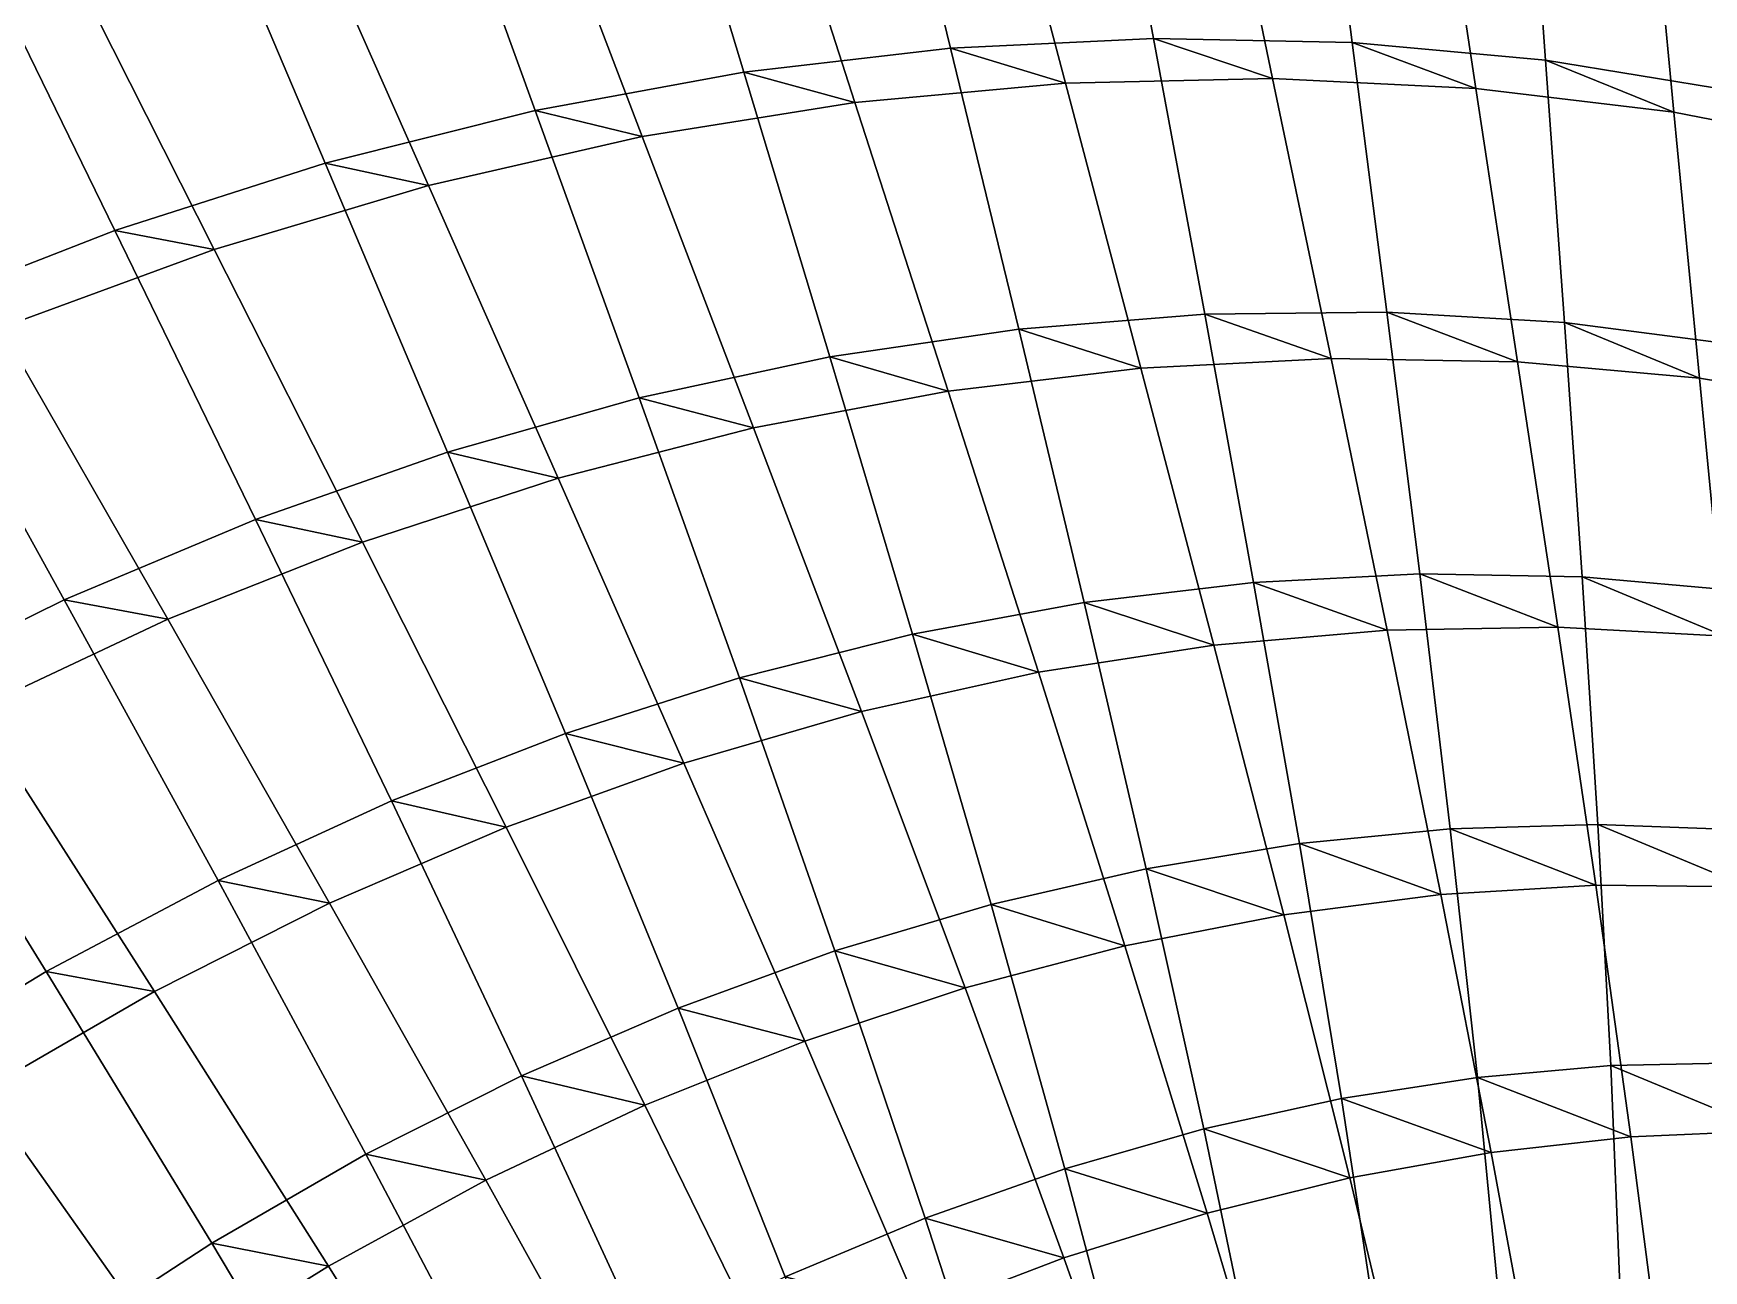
# Model space of a CAD drawing. Header units: metres. Extents: x -2184624 to 1125696, y -1900362 to 1900362.
# Drawn here: x -233512 to -54499, y 401595 to 534215 of the extents above; entities that cross this region are included whole.
import ezdxf

# ---------------------------------------------------------------- set-up
doc = ezdxf.new("R2010")
doc.units = ezdxf.units.M

msp = doc.modelspace()

# ---------------------------------------------------------------- linework, layer by layer
for points in [[(-135231.62, 532631.56, 347771.5), (-142797.62, 563671.8, 358486.9), (-119135.97, 564174.25, 343753.56), (-113465.1, 533677.5, 333324.12)], [(-119135.97, 564174.25, 343753.56), (-107082, 560300.4, 362930.88), (-100687.77, 529364.9, 352247.2), (-113465.1, 533677.5, 333324.12)], [(-113465.1, 533677.5, 333324.12), (-119135.97, 564174.25, 343753.56), (-95998.82, 563058.75, 328447.88), (-92160.6, 533232.9, 318320.62)], [(-113465.1, 533677.5, 333324.12), (-100687.77, 529364.9, 352247.2), (-107082, 560300.4, 362930.88), (-119135.97, 564174.25, 343753.56)], [(-157352.14, 530065.8, 361679.8), (-166864.62, 561516.56, 372667.03), (-142797.62, 563671.8, 358486.9), (-135231.62, 532631.56, 347771.5)], [(-142797.62, 563671.8, 358486.9), (-131202.88, 560347.94, 377630.53), (-122905.86, 528868.3, 366684.06), (-135231.62, 532631.56, 347771.5)], [(-135231.62, 532631.56, 347771.5), (-122905.86, 528868.3, 366684.06), (-131202.88, 560347.94, 377630.53), (-142797.62, 563671.8, 358486.9)], [(-95998.82, 563058.75, 328447.88), (-83471.68, 558581.25, 347641.12), (-78917.68, 528320, 337235.25), (-92160.6, 533232.9, 318320.62)], [(-92160.6, 533232.9, 318320.62), (-95998.82, 563058.75, 328447.88), (-73506.016, 560372.5, 312549.16), (-71426.99, 531338.25, 302742.44)], [(-92160.6, 533232.9, 318320.62), (-78917.68, 528320, 337235.25), (-83471.68, 558581.25, 347641.12), (-95998.82, 563058.75, 328447.88)], [(-179720.25, 525959.4, 375064.62), (-191219.27, 557684.25, 386310.88), (-166864.62, 561516.56, 372667.03), (-157352.14, 530065.8, 361679.8)], [(-166864.62, 561516.56, 372667.03), (-155715.1, 558692.2, 391762.66), (-145463.89, 526803.8, 380566.38), (-157352.14, 530065.8, 361679.8)], [(-157352.14, 530065.8, 361679.8), (-145463.89, 526803.8, 380566.38), (-155715.1, 558692.2, 391762.66), (-166864.62, 561516.56, 372667.03)], [(-145463.89, 526803.8, 380566.38), (-155715.1, 558692.2, 391762.66), (-131202.88, 560347.94, 377630.53), (-122905.86, 528868.3, 366684.06)], [(-122905.86, 528868.3, 366684.06), (-131202.88, 560347.94, 377630.53), (-107082, 560300.4, 362930.88), (-100687.77, 529364.9, 352247.2)], [(-73506.016, 560372.5, 312549.16), (-60491.58, 555234.9, 331736.53), (-57704.31, 525772, 321625.7), (-71426.99, 531338.25, 302742.44)], [(-71426.99, 531338.25, 302742.44), (-73506.016, 560372.5, 312549.16), (-51777.4, 556175.5, 296035.22), (-51373.785, 528045.56, 286569.88)], [(-71426.99, 531338.25, 302742.44), (-57704.31, 525772, 321625.7), (-60491.58, 555234.9, 331736.53), (-73506.016, 560372.5, 312549.16)], [(-168255.4, 523153.38, 393912.5), (-180500.92, 555311.75, 405347.12), (-155715.1, 558692.2, 391762.66), (-145463.89, 526803.8, 380566.38)], [(-100687.77, 529364.9, 352247.2), (-107082, 560300.4, 362930.88), (-83471.68, 558581.25, 347641.12), (-78917.68, 528320, 337235.25)], [(-78917.68, 528320, 337235.25), (-83471.68, 558581.25, 347641.12), (-60491.58, 555234.9, 331736.53), (-57704.31, 525772, 321625.7)], [(-202230.92, 520301.3, 387939.22), (-215745.17, 552160.6, 399432.75), (-191219.27, 557684.25, 386310.88), (-179720.25, 525959.4, 375064.62)], [(-191219.27, 557684.25, 386310.88), (-180500.92, 555311.75, 405347.12), (-168255.4, 523153.38, 393912.5), (-179720.25, 525959.4, 375064.62)], [(-179720.25, 525959.4, 375064.62), (-168255.4, 523153.38, 393912.5), (-180500.92, 555311.75, 405347.12), (-191219.27, 557684.25, 386310.88)], [(-191175.36, 517908.56, 406738.34), (-205443.95, 550195.1, 418400.88), (-180500.92, 555311.75, 405347.12), (-168255.4, 523153.38, 393912.5)], [(-57704.31, 525772, 321625.7), (-60491.58, 555234.9, 331736.53), (-38261.47, 550318.6, 315190.16), (-37157.176, 521770.34, 305394.44)], [(-224781.47, 513087.6, 400314.7), (-240328, 544940.56, 412044.72), (-215745.17, 552160.6, 399432.75), (-202230.92, 520301.3, 387939.22)], [(-215745.17, 552160.6, 399432.75), (-205443.95, 550195.1, 418400.88), (-191175.36, 517908.56, 406738.34), (-202230.92, 520301.3, 387939.22)], [(-202230.92, 520301.3, 387939.22), (-191175.36, 517908.56, 406738.34), (-205443.95, 550195.1, 418400.88), (-215745.17, 552160.6, 399432.75)], [(-214120.97, 511067.9, 419057.2), (-230429.69, 543340.06, 430938.03), (-205443.95, 550195.1, 418400.88), (-191175.36, 517908.56, 406738.34)], [(-247270.38, 504321.84, 412199.47), (-264855.38, 536026.56, 424156.03), (-240328, 544940.56, 412044.72), (-224781.47, 513087.6, 400314.7)], [(-240328, 544940.56, 412044.72), (-230429.69, 543340.06, 430938.03), (-214120.97, 511067.9, 419057.2), (-224781.47, 513087.6, 400314.7)], [(-224781.47, 513087.6, 400314.7), (-214120.97, 511067.9, 419057.2), (-230429.69, 543340.06, 430938.03), (-240328, 544940.56, 412044.72)], [(-236990.62, 502637.47, 430879.34), (-255345.61, 534751.7, 442969.66), (-230429.69, 543340.06, 430938.03), (-214120.97, 511067.9, 419057.2)], [(-127900.86, 502510.5, 336243.88), (-135231.62, 532631.56, 347771.5), (-113465.1, 533677.5, 333324.12), (-107969.34, 504103.4, 322158.12)], [(-135231.62, 532631.56, 347771.5), (-122905.86, 528868.3, 366684.06), (-100687.77, 529364.9, 352247.2), (-113465.1, 533677.5, 333324.12)], [(-113465.1, 533677.5, 333324.12), (-100687.77, 529364.9, 352247.2), (-122905.86, 528868.3, 366684.06), (-135231.62, 532631.56, 347771.5)], [(-113465.1, 533677.5, 333324.12), (-100687.77, 529364.9, 352247.2), (-94433.08, 499376.03, 340796.06), (-107969.34, 504103.4, 322158.12)], [(-107969.34, 504103.4, 322158.12), (-113465.1, 533677.5, 333324.12), (-92160.6, 533232.9, 318320.62), (-88435.66, 504331, 307533.2)], [(-107969.34, 504103.4, 322158.12), (-94433.08, 499376.03, 340796.06), (-100687.77, 529364.9, 352247.2), (-113465.1, 533677.5, 333324.12)], [(-113465.1, 533677.5, 333324.12), (-100687.77, 529364.9, 352247.2), (-78917.68, 528320, 337235.25), (-92160.6, 533232.9, 318320.62)], [(-92160.6, 533232.9, 318320.62), (-78917.68, 528320, 337235.25), (-100687.77, 529364.9, 352247.2), (-113465.1, 533677.5, 333324.12)], [(-148133.66, 499527.38, 349806.47), (-157352.14, 530065.8, 361679.8), (-135231.62, 532631.56, 347771.5), (-127900.86, 502510.5, 336243.88)], [(-157352.14, 530065.8, 361679.8), (-145463.89, 526803.8, 380566.38), (-122905.86, 528868.3, 366684.06), (-135231.62, 532631.56, 347771.5)], [(-135231.62, 532631.56, 347771.5), (-122905.86, 528868.3, 366684.06), (-145463.89, 526803.8, 380566.38), (-157352.14, 530065.8, 361679.8)], [(-135231.62, 532631.56, 347771.5), (-122905.86, 528868.3, 366684.06), (-114806.83, 498330.7, 354894.94), (-127900.86, 502510.5, 336243.88)], [(-127900.86, 502510.5, 336243.88), (-114806.83, 498330.7, 354894.94), (-122905.86, 528868.3, 366684.06), (-135231.62, 532631.56, 347771.5)], [(-92160.6, 533232.9, 318320.62), (-78917.68, 528320, 337235.25), (-74443.44, 499008.12, 326138.2), (-88435.66, 504331, 307533.2)], [(-88435.66, 504331, 307533.2), (-92160.6, 533232.9, 318320.62), (-71426.99, 531338.25, 302742.44), (-69397.87, 503226.06, 292352.2)], [(-88435.66, 504331, 307533.2), (-74443.44, 499008.12, 326138.2), (-78917.68, 528320, 337235.25), (-92160.6, 533232.9, 318320.62)], [(-92160.6, 533232.9, 318320.62), (-78917.68, 528320, 337235.25), (-57704.31, 525772, 321625.7), (-71426.99, 531338.25, 302742.44)], [(-71426.99, 531338.25, 302742.44), (-57704.31, 525772, 321625.7), (-78917.68, 528320, 337235.25), (-92160.6, 533232.9, 318320.62)], [(-168572.55, 495138.75, 362860.3), (-179720.25, 525959.4, 375064.62), (-157352.14, 530065.8, 361679.8), (-148133.66, 499527.38, 349806.47)], [(-179720.25, 525959.4, 375064.62), (-168255.4, 523153.38, 393912.5), (-145463.89, 526803.8, 380566.38), (-157352.14, 530065.8, 361679.8)], [(-157352.14, 530065.8, 361679.8), (-145463.89, 526803.8, 380566.38), (-168255.4, 523153.38, 393912.5), (-179720.25, 525959.4, 375064.62)], [(-157352.14, 530065.8, 361679.8), (-145463.89, 526803.8, 380566.38), (-135468.06, 495849.7, 368454.16), (-148133.66, 499527.38, 349806.47)], [(-148133.66, 499527.38, 349806.47), (-135468.06, 495849.7, 368454.16), (-145463.89, 526803.8, 380566.38), (-157352.14, 530065.8, 361679.8)], [(-71426.99, 531338.25, 302742.44), (-57704.31, 525772, 321625.7), (-54936.07, 497257.56, 310900.75), (-69397.87, 503226.06, 292352.2)], [(-69397.87, 503226.06, 292352.2), (-71426.99, 531338.25, 302742.44), (-51373.785, 528045.56, 286569.88), (-50954.793, 500832.16, 276597.6)], [(-69397.87, 503226.06, 292352.2), (-54936.07, 497257.56, 310900.75), (-57704.31, 525772, 321625.7), (-71426.99, 531338.25, 302742.44)], [(-71426.99, 531338.25, 302742.44), (-57704.31, 525772, 321625.7), (-37157.176, 521770.34, 305394.44), (-51373.785, 528045.56, 286569.88)], [(-51373.785, 528045.56, 286569.88), (-37157.176, 521770.34, 305394.44), (-57704.31, 525772, 321625.7), (-71426.99, 531338.25, 302742.44)], [(-135468.06, 495849.7, 368454.16), (-145463.89, 526803.8, 380566.38), (-122905.86, 528868.3, 366684.06), (-114806.83, 498330.7, 354894.94)], [(-114806.83, 498330.7, 354894.94), (-122905.86, 528868.3, 366684.06), (-100687.77, 529364.9, 352247.2), (-94433.08, 499376.03, 340796.06)], [(-94433.08, 499376.03, 340796.06), (-100687.77, 529364.9, 352247.2), (-78917.68, 528320, 337235.25), (-74443.44, 499008.12, 326138.2)], [(-74443.44, 499008.12, 326138.2), (-78917.68, 528320, 337235.25), (-57704.31, 525772, 321625.7), (-54936.07, 497257.56, 310900.75)], [(-156321.55, 491920.12, 381490.94), (-168255.4, 523153.38, 393912.5), (-145463.89, 526803.8, 380566.38), (-135468.06, 495849.7, 368454.16)], [(-189124.53, 489335.5, 375418), (-202230.92, 520301.3, 387939.22), (-179720.25, 525959.4, 375064.62), (-168572.55, 495138.75, 362860.3)], [(-202230.92, 520301.3, 387939.22), (-191175.36, 517908.56, 406738.34), (-168255.4, 523153.38, 393912.5), (-179720.25, 525959.4, 375064.62)], [(-179720.25, 525959.4, 375064.62), (-168255.4, 523153.38, 393912.5), (-191175.36, 517908.56, 406738.34), (-202230.92, 520301.3, 387939.22)], [(-179720.25, 525959.4, 375064.62), (-168255.4, 523153.38, 393912.5), (-156321.55, 491920.12, 381490.94), (-168572.55, 495138.75, 362860.3)], [(-168572.55, 495138.75, 362860.3), (-156321.55, 491920.12, 381490.94), (-168255.4, 523153.38, 393912.5), (-179720.25, 525959.4, 375064.62)], [(-54936.07, 497257.56, 310900.75), (-57704.31, 525772, 321625.7), (-37157.176, 521770.34, 305394.44), (-36009.8, 494165.9, 295062.03)], [(-177274.22, 486535.3, 394020.38), (-191175.36, 517908.56, 406738.34), (-168255.4, 523153.38, 393912.5), (-156321.55, 491920.12, 381490.94)], [(-209697.7, 482115.56, 387489.72), (-224781.47, 513087.6, 400314.7), (-202230.92, 520301.3, 387939.22), (-189124.53, 489335.5, 375418)], [(-224781.47, 513087.6, 400314.7), (-214120.97, 511067.9, 419057.2), (-191175.36, 517908.56, 406738.34), (-202230.92, 520301.3, 387939.22)], [(-202230.92, 520301.3, 387939.22), (-191175.36, 517908.56, 406738.34), (-214120.97, 511067.9, 419057.2), (-224781.47, 513087.6, 400314.7)], [(-202230.92, 520301.3, 387939.22), (-191175.36, 517908.56, 406738.34), (-177274.22, 486535.3, 394020.38), (-189124.53, 489335.5, 375418)], [(-189124.53, 489335.5, 375418), (-177274.22, 486535.3, 394020.38), (-191175.36, 517908.56, 406738.34), (-202230.92, 520301.3, 387939.22)], [(-198234.14, 479695.5, 406054.84), (-214120.97, 511067.9, 419057.2), (-191175.36, 517908.56, 406738.34), (-177274.22, 486535.3, 394020.38)], [(-230202.39, 473483.1, 399083.8), (-247270.38, 504321.84, 412199.47), (-224781.47, 513087.6, 400314.7), (-209697.7, 482115.56, 387489.72)], [(-247270.38, 504321.84, 412199.47), (-236990.62, 502637.47, 430879.34), (-214120.97, 511067.9, 419057.2), (-224781.47, 513087.6, 400314.7)], [(-224781.47, 513087.6, 400314.7), (-214120.97, 511067.9, 419057.2), (-236990.62, 502637.47, 430879.34), (-247270.38, 504321.84, 412199.47)], [(-224781.47, 513087.6, 400314.7), (-214120.97, 511067.9, 419057.2), (-198234.14, 479695.5, 406054.84), (-209697.7, 482115.56, 387489.72)], [(-209697.7, 482115.56, 387489.72), (-198234.14, 479695.5, 406054.84), (-214120.97, 511067.9, 419057.2), (-224781.47, 513087.6, 400314.7)], [(-219111.52, 471407.16, 417604.56), (-236990.62, 502637.47, 430879.34), (-214120.97, 511067.9, 419057.2), (-198234.14, 479695.5, 406054.84)], [(-250549.97, 463447.78, 410206.03), (-269598.2, 494013.8, 423599.94), (-247270.38, 504321.84, 412199.47), (-230202.39, 473483.1, 399083.8)], [(-247270.38, 504321.84, 412199.47), (-236990.62, 502637.47, 430879.34), (-219111.52, 471407.16, 417604.56), (-230202.39, 473483.1, 399083.8)], [(-230202.39, 473483.1, 399083.8), (-219111.52, 471407.16, 417604.56), (-236990.62, 502637.47, 430879.34), (-247270.38, 504321.84, 412199.47)], [(-120883.836, 473220.3, 323982.72), (-127900.86, 502510.5, 336243.88), (-107969.34, 504103.4, 322158.12), (-102729.83, 475365.16, 310336.47)], [(-127900.86, 502510.5, 336243.88), (-114806.83, 498330.7, 354894.94), (-94433.08, 499376.03, 340796.06), (-107969.34, 504103.4, 322158.12)], [(-107969.34, 504103.4, 322158.12), (-94433.08, 499376.03, 340796.06), (-114806.83, 498330.7, 354894.94), (-127900.86, 502510.5, 336243.88)], [(-102729.83, 475365.16, 310336.47), (-107969.34, 504103.4, 322158.12), (-88435.66, 504331, 307533.2), (-84907.78, 476267.06, 296168.9)], [(-107969.34, 504103.4, 322158.12), (-94433.08, 499376.03, 340796.06), (-74443.44, 499008.12, 326138.2), (-88435.66, 504331, 307533.2)], [(-88435.66, 504331, 307533.2), (-74443.44, 499008.12, 326138.2), (-94433.08, 499376.03, 340796.06), (-107969.34, 504103.4, 322158.12)], [(-107969.34, 504103.4, 322158.12), (-94433.08, 499376.03, 340796.06), (-88397.2, 470250.78, 328653.03), (-102729.83, 475365.16, 310336.47)], [(-102729.83, 475365.16, 310336.47), (-88397.2, 470250.78, 328653.03), (-94433.08, 499376.03, 340796.06), (-107969.34, 504103.4, 322158.12)], [(-88435.66, 504331, 307533.2), (-74443.44, 499008.12, 326138.2), (-70131.58, 470562.62, 314428.28), (-84907.78, 476267.06, 296168.9)], [(-84907.78, 476267.06, 296168.9), (-88435.66, 504331, 307533.2), (-69397.87, 503226.06, 292352.2), (-67504.51, 475952.03, 281463.72)], [(-84907.78, 476267.06, 296168.9), (-70131.58, 470562.62, 314428.28), (-74443.44, 499008.12, 326138.2), (-88435.66, 504331, 307533.2)], [(-88435.66, 504331, 307533.2), (-74443.44, 499008.12, 326138.2), (-54936.07, 497257.56, 310900.75), (-69397.87, 503226.06, 292352.2)], [(-69397.87, 503226.06, 292352.2), (-54936.07, 497257.56, 310900.75), (-74443.44, 499008.12, 326138.2), (-88435.66, 504331, 307533.2)], [(-69397.87, 503226.06, 292352.2), (-54936.07, 497257.56, 310900.75), (-52272.11, 469610.4, 299642.28), (-67504.51, 475952.03, 281463.72)], [(-67504.51, 475952.03, 281463.72), (-69397.87, 503226.06, 292352.2), (-50954.793, 500832.16, 276597.6), (-50608.348, 474454.25, 266204.84)], [(-67504.51, 475952.03, 281463.72), (-52272.11, 469610.4, 299642.28), (-54936.07, 497257.56, 310900.75), (-69397.87, 503226.06, 292352.2)], [(-69397.87, 503226.06, 292352.2), (-54936.07, 497257.56, 310900.75), (-36009.8, 494165.9, 295062.03), (-50954.793, 500832.16, 276597.6)], [(-50954.793, 500832.16, 276597.6), (-36009.8, 494165.9, 295062.03), (-54936.07, 497257.56, 310900.75), (-69397.87, 503226.06, 292352.2)], [(-239817.66, 461682.03, 428676.9), (-259684.8, 492629.3, 442212.8), (-236990.62, 502637.47, 430879.34), (-219111.52, 471407.16, 417604.56)], [(-139284.55, 469814.34, 337123.03), (-148133.66, 499527.38, 349806.47), (-127900.86, 502510.5, 336243.88), (-120883.836, 473220.3, 323982.72)], [(-148133.66, 499527.38, 349806.47), (-135468.06, 495849.7, 368454.16), (-114806.83, 498330.7, 354894.94), (-127900.86, 502510.5, 336243.88)], [(-127900.86, 502510.5, 336243.88), (-114806.83, 498330.7, 354894.94), (-135468.06, 495849.7, 368454.16), (-148133.66, 499527.38, 349806.47)], [(-127900.86, 502510.5, 336243.88), (-114806.83, 498330.7, 354894.94), (-106981.82, 468650.88, 342336.22), (-120883.836, 473220.3, 323982.72)], [(-120883.836, 473220.3, 323982.72), (-106981.82, 468650.88, 342336.22), (-114806.83, 498330.7, 354894.94), (-127900.86, 502510.5, 336243.88)], [(-157848.86, 465135.25, 349771), (-168572.55, 495138.75, 362860.3), (-148133.66, 499527.38, 349806.47), (-139284.55, 469814.34, 337123.03)], [(-168572.55, 495138.75, 362860.3), (-156321.55, 491920.12, 381490.94), (-135468.06, 495849.7, 368454.16), (-148133.66, 499527.38, 349806.47)], [(-148133.66, 499527.38, 349806.47), (-135468.06, 495849.7, 368454.16), (-156321.55, 491920.12, 381490.94), (-168572.55, 495138.75, 362860.3)], [(-148133.66, 499527.38, 349806.47), (-135468.06, 495849.7, 368454.16), (-125800.14, 465746.9, 355496.34), (-139284.55, 469814.34, 337123.03)], [(-139284.55, 469814.34, 337123.03), (-125800.14, 465746.9, 355496.34), (-135468.06, 495849.7, 368454.16), (-148133.66, 499527.38, 349806.47)], [(-125800.14, 465746.9, 355496.34), (-135468.06, 495849.7, 368454.16), (-114806.83, 498330.7, 354894.94), (-106981.82, 468650.88, 342336.22)], [(-106981.82, 468650.88, 342336.22), (-114806.83, 498330.7, 354894.94), (-94433.08, 499376.03, 340796.06), (-88397.2, 470250.78, 328653.03)], [(-88397.2, 470250.78, 328653.03), (-94433.08, 499376.03, 340796.06), (-74443.44, 499008.12, 326138.2), (-70131.58, 470562.62, 314428.28)], [(-70131.58, 470562.62, 314428.28), (-74443.44, 499008.12, 326138.2), (-54936.07, 497257.56, 310900.75), (-52272.11, 469610.4, 299642.28)], [(-52272.11, 469610.4, 299642.28), (-54936.07, 497257.56, 310900.75), (-36009.8, 494165.9, 295062.03), (-34907.324, 467426.62, 284275.28)], [(-176495.14, 459177.47, 361939.03), (-189124.53, 489335.5, 375418), (-168572.55, 495138.75, 362860.3), (-157848.86, 465135.25, 349771)], [(-189124.53, 489335.5, 375418), (-177274.22, 486535.3, 394020.38), (-156321.55, 491920.12, 381490.94), (-168572.55, 495138.75, 362860.3)], [(-168572.55, 495138.75, 362860.3), (-156321.55, 491920.12, 381490.94), (-177274.22, 486535.3, 394020.38), (-189124.53, 489335.5, 375418)], [(-168572.55, 495138.75, 362860.3), (-156321.55, 491920.12, 381490.94), (-144768.86, 461529, 368149.62), (-157848.86, 465135.25, 349771)], [(-157848.86, 465135.25, 349771), (-144768.86, 461529, 368149.62), (-156321.55, 491920.12, 381490.94), (-168572.55, 495138.75, 362860.3)], [(-144768.86, 461529, 368149.62), (-156321.55, 491920.12, 381490.94), (-135468.06, 495849.7, 368454.16), (-125800.14, 465746.9, 355496.34)], [(-163806.2, 455993.84, 380310.9), (-177274.22, 486535.3, 394020.38), (-156321.55, 491920.12, 381490.94), (-144768.86, 461529, 368149.62)], [(-195143.44, 451940.2, 373637.2), (-209697.7, 482115.56, 387489.72), (-189124.53, 489335.5, 375418), (-176495.14, 459177.47, 361939.03)], [(-209697.7, 482115.56, 387489.72), (-198234.14, 479695.5, 406054.84), (-177274.22, 486535.3, 394020.38), (-189124.53, 489335.5, 375418)], [(-189124.53, 489335.5, 375418), (-177274.22, 486535.3, 394020.38), (-198234.14, 479695.5, 406054.84), (-209697.7, 482115.56, 387489.72)], [(-189124.53, 489335.5, 375418), (-177274.22, 486535.3, 394020.38), (-163806.2, 455993.84, 380310.9), (-176495.14, 459177.47, 361939.03)], [(-176495.14, 459177.47, 361939.03), (-163806.2, 455993.84, 380310.9), (-177274.22, 486535.3, 394020.38), (-189124.53, 489335.5, 375418)], [(-182832.16, 449142.8, 391992.38), (-198234.14, 479695.5, 406054.84), (-177274.22, 486535.3, 394020.38), (-163806.2, 455993.84, 380310.9)], [(-213715.16, 443428.06, 384873.25), (-230202.39, 473483.1, 399083.8), (-209697.7, 482115.56, 387489.72), (-195143.44, 451940.2, 373637.2)], [(-230202.39, 473483.1, 399083.8), (-219111.52, 471407.16, 417604.56), (-198234.14, 479695.5, 406054.84), (-209697.7, 482115.56, 387489.72)], [(-209697.7, 482115.56, 387489.72), (-198234.14, 479695.5, 406054.84), (-219111.52, 471407.16, 417604.56), (-230202.39, 473483.1, 399083.8)], [(-209697.7, 482115.56, 387489.72), (-198234.14, 479695.5, 406054.84), (-182832.16, 449142.8, 391992.38), (-195143.44, 451940.2, 373637.2)], [(-195143.44, 451940.2, 373637.2), (-182832.16, 449142.8, 391992.38), (-198234.14, 479695.5, 406054.84), (-209697.7, 482115.56, 387489.72)], [(-201768.03, 440982.56, 403203.56), (-219111.52, 471407.16, 417604.56), (-198234.14, 479695.5, 406054.84), (-182832.16, 449142.8, 391992.38)], [(-97820.58, 447373.34, 297939.5), (-102729.83, 475365.16, 310336.47), (-84907.78, 476267.06, 296168.9), (-81653.414, 448953, 284310.25)], [(-102729.83, 475365.16, 310336.47), (-88397.2, 470250.78, 328653.03), (-70131.58, 470562.62, 314428.28), (-84907.78, 476267.06, 296168.9)], [(-84907.78, 476267.06, 296168.9), (-70131.58, 470562.62, 314428.28), (-88397.2, 470250.78, 328653.03), (-102729.83, 475365.16, 310336.47)], [(-84907.78, 476267.06, 296168.9), (-70131.58, 470562.62, 314428.28), (-66056.805, 442899.7, 302182), (-81653.414, 448953, 284310.25)], [(-81653.414, 448953, 284310.25), (-84907.78, 476267.06, 296168.9), (-67504.51, 475952.03, 281463.72), (-65825.875, 449429.75, 270161.53)], [(-81653.414, 448953, 284310.25), (-66056.805, 442899.7, 302182), (-70131.58, 470562.62, 314428.28), (-84907.78, 476267.06, 296168.9)], [(-84907.78, 476267.06, 296168.9), (-70131.58, 470562.62, 314428.28), (-52272.11, 469610.4, 299642.28), (-67504.51, 475952.03, 281463.72)], [(-67504.51, 475952.03, 281463.72), (-52272.11, 469610.4, 299642.28), (-70131.58, 470562.62, 314428.28), (-84907.78, 476267.06, 296168.9)], [(-114251.945, 444672.62, 311065.56), (-120883.836, 473220.3, 323982.72), (-102729.83, 475365.16, 310336.47), (-97820.58, 447373.34, 297939.5)], [(-120883.836, 473220.3, 323982.72), (-106981.82, 468650.88, 342336.22), (-88397.2, 470250.78, 328653.03), (-102729.83, 475365.16, 310336.47)], [(-102729.83, 475365.16, 310336.47), (-88397.2, 470250.78, 328653.03), (-106981.82, 468650.88, 342336.22), (-120883.836, 473220.3, 323982.72)], [(-102729.83, 475365.16, 310336.47), (-88397.2, 470250.78, 328653.03), (-82651.83, 441904.47, 315892.06), (-97820.58, 447373.34, 297939.5)], [(-97820.58, 447373.34, 297939.5), (-82651.83, 441904.47, 315892.06), (-88397.2, 470250.78, 328653.03), (-102729.83, 475365.16, 310336.47)], [(-67504.51, 475952.03, 281463.72), (-52272.11, 469610.4, 299642.28), (-49790.35, 442747.62, 287929.34), (-65825.875, 449429.75, 270161.53)], [(-65825.875, 449429.75, 270161.53), (-67504.51, 475952.03, 281463.72), (-50608.348, 474454.25, 266204.84), (-50415.45, 448828.53, 255477.34)], [(-65825.875, 449429.75, 270161.53), (-49790.35, 442747.62, 287929.34), (-52272.11, 469610.4, 299642.28), (-67504.51, 475952.03, 281463.72)], [(-67504.51, 475952.03, 281463.72), (-52272.11, 469610.4, 299642.28), (-34907.324, 467426.62, 284275.28), (-50608.348, 474454.25, 266204.84)], [(-50608.348, 474454.25, 266204.84), (-34907.324, 467426.62, 284275.28), (-52272.11, 469610.4, 299642.28), (-67504.51, 475952.03, 281463.72)], [(-232132.75, 433650.22, 395652.75), (-250549.97, 463447.78, 410206.03), (-230202.39, 473483.1, 399083.8), (-213715.16, 443428.06, 384873.25)], [(-250549.97, 463447.78, 410206.03), (-239817.66, 461682.03, 428676.9), (-219111.52, 471407.16, 417604.56), (-230202.39, 473483.1, 399083.8)], [(-230202.39, 473483.1, 399083.8), (-219111.52, 471407.16, 417604.56), (-239817.66, 461682.03, 428676.9), (-250549.97, 463447.78, 410206.03)], [(-230202.39, 473483.1, 399083.8), (-219111.52, 471407.16, 417604.56), (-201768.03, 440982.56, 403203.56), (-213715.16, 443428.06, 384873.25)], [(-213715.16, 443428.06, 384873.25), (-201768.03, 440982.56, 403203.56), (-219111.52, 471407.16, 417604.56), (-230202.39, 473483.1, 399083.8)], [(-130874.26, 440838.25, 323703.84), (-139284.55, 469814.34, 337123.03), (-120883.836, 473220.3, 323982.72), (-114251.945, 444672.62, 311065.56)], [(-139284.55, 469814.34, 337123.03), (-125800.14, 465746.9, 355496.34), (-106981.82, 468650.88, 342336.22), (-120883.836, 473220.3, 323982.72)], [(-120883.836, 473220.3, 323982.72), (-106981.82, 468650.88, 342336.22), (-125800.14, 465746.9, 355496.34), (-139284.55, 469814.34, 337123.03)], [(-120883.836, 473220.3, 323982.72), (-106981.82, 468650.88, 342336.22), (-99499.52, 439745.56, 329078.88), (-114251.945, 444672.62, 311065.56)], [(-114251.945, 444672.62, 311065.56), (-99499.52, 439745.56, 329078.88), (-106981.82, 468650.88, 342336.22), (-120883.836, 473220.3, 323982.72)], [(-220536.1, 431524.34, 413951.75), (-239817.66, 461682.03, 428676.9), (-219111.52, 471407.16, 417604.56), (-201768.03, 440982.56, 403203.56)], [(-147616.27, 435862.44, 335868.5), (-157848.86, 465135.25, 349771), (-139284.55, 469814.34, 337123.03), (-130874.26, 440838.25, 323703.84)], [(-157848.86, 465135.25, 349771), (-144768.86, 461529, 368149.62), (-125800.14, 465746.9, 355496.34), (-139284.55, 469814.34, 337123.03)], [(-139284.55, 469814.34, 337123.03), (-125800.14, 465746.9, 355496.34), (-144768.86, 461529, 368149.62), (-157848.86, 465135.25, 349771)], [(-139284.55, 469814.34, 337123.03), (-125800.14, 465746.9, 355496.34), (-116526.35, 436412.38, 341760.47), (-130874.26, 440838.25, 323703.84)], [(-130874.26, 440838.25, 323703.84), (-116526.35, 436412.38, 341760.47), (-125800.14, 465746.9, 355496.34), (-139284.55, 469814.34, 337123.03)], [(-99499.52, 439745.56, 329078.88), (-106981.82, 468650.88, 342336.22), (-88397.2, 470250.78, 328653.03), (-82651.83, 441904.47, 315892.06)], [(-82651.83, 441904.47, 315892.06), (-88397.2, 470250.78, 328653.03), (-70131.58, 470562.62, 314428.28), (-66056.805, 442899.7, 302182)], [(-66056.805, 442899.7, 302182), (-70131.58, 470562.62, 314428.28), (-52272.11, 469610.4, 299642.28), (-49790.35, 442747.62, 287929.34)], [(-116526.35, 436412.38, 341760.47), (-125800.14, 465746.9, 355496.34), (-106981.82, 468650.88, 342336.22), (-99499.52, 439745.56, 329078.88)], [(-133660.77, 431899.2, 353953.5), (-144768.86, 461529, 368149.62), (-125800.14, 465746.9, 355496.34), (-116526.35, 436412.38, 341760.47)], [(-164408.27, 429741.97, 347571.5), (-176495.14, 459177.47, 361939.03), (-157848.86, 465135.25, 349771), (-147616.27, 435862.44, 335868.5)], [(-176495.14, 459177.47, 361939.03), (-163806.2, 455993.84, 380310.9), (-144768.86, 461529, 368149.62), (-157848.86, 465135.25, 349771)], [(-157848.86, 465135.25, 349771), (-144768.86, 461529, 368149.62), (-163806.2, 455993.84, 380310.9), (-176495.14, 459177.47, 361939.03)], [(-157848.86, 465135.25, 349771), (-144768.86, 461529, 368149.62), (-133660.77, 431899.2, 353953.5), (-147616.27, 435862.44, 335868.5)], [(-147616.27, 435862.44, 335868.5), (-133660.77, 431899.2, 353953.5), (-144768.86, 461529, 368149.62), (-157848.86, 465135.25, 349771)], [(-250319.95, 422620.5, 405979.4), (-270653.44, 452024.56, 420859.84), (-250549.97, 463447.78, 410206.03), (-232132.75, 433650.22, 395652.75)], [(-250549.97, 463447.78, 410206.03), (-239817.66, 461682.03, 428676.9), (-220536.1, 431524.34, 413951.75), (-232132.75, 433650.22, 395652.75)], [(-232132.75, 433650.22, 395652.75), (-220536.1, 431524.34, 413951.75), (-239817.66, 461682.03, 428676.9), (-250549.97, 463447.78, 410206.03)], [(-239059.95, 420783.8, 424241.97), (-260265.36, 450537.2, 439276.78), (-239817.66, 461682.03, 428676.9), (-220536.1, 431524.34, 413951.75)], [(-150832.83, 426204.84, 365672.25), (-163806.2, 455993.84, 380310.9), (-144768.86, 461529, 368149.62), (-133660.77, 431899.2, 353953.5)], [(-181181.73, 422477.9, 358822.97), (-195143.44, 451940.2, 373637.2), (-176495.14, 459177.47, 361939.03), (-164408.27, 429741.97, 347571.5)], [(-195143.44, 451940.2, 373637.2), (-182832.16, 449142.8, 391992.38), (-163806.2, 455993.84, 380310.9), (-176495.14, 459177.47, 361939.03)], [(-176495.14, 459177.47, 361939.03), (-163806.2, 455993.84, 380310.9), (-182832.16, 449142.8, 391992.38), (-195143.44, 451940.2, 373637.2)], [(-176495.14, 459177.47, 361939.03), (-163806.2, 455993.84, 380310.9), (-150832.83, 426204.84, 365672.25), (-164408.27, 429741.97, 347571.5)], [(-164408.27, 429741.97, 347571.5), (-150832.83, 426204.84, 365672.25), (-163806.2, 455993.84, 380310.9), (-176495.14, 459177.47, 361939.03)], [(-167973.83, 419332.34, 376928.72), (-182832.16, 449142.8, 391992.38), (-163806.2, 455993.84, 380310.9), (-150832.83, 426204.84, 365672.25)], [(-197869.58, 414074.94, 369630.88), (-213715.16, 443428.06, 384873.25), (-195143.44, 451940.2, 373637.2), (-181181.73, 422477.9, 358822.97)], [(-213715.16, 443428.06, 384873.25), (-201768.03, 440982.56, 403203.56), (-182832.16, 449142.8, 391992.38), (-195143.44, 451940.2, 373637.2)], [(-195143.44, 451940.2, 373637.2), (-182832.16, 449142.8, 391992.38), (-201768.03, 440982.56, 403203.56), (-213715.16, 443428.06, 384873.25)], [(-195143.44, 451940.2, 373637.2), (-182832.16, 449142.8, 391992.38), (-167973.83, 419332.34, 376928.72), (-181181.73, 422477.9, 358822.97)], [(-181181.73, 422477.9, 358822.97), (-167973.83, 419332.34, 376928.72), (-182832.16, 449142.8, 391992.38), (-195143.44, 451940.2, 373637.2)], [(-78741.164, 422298.8, 272038.44), (-81653.414, 448953, 284310.25), (-65825.875, 449429.75, 270161.53), (-64433, 423570.75, 258528.88)], [(-81653.414, 448953, 284310.25), (-66056.805, 442899.7, 302182), (-49790.35, 442747.62, 287929.34), (-65825.875, 449429.75, 270161.53)], [(-65825.875, 449429.75, 270161.53), (-49790.35, 442747.62, 287929.34), (-66056.805, 442899.7, 302182), (-81653.414, 448953, 284310.25)], [(-65825.875, 449429.75, 270161.53), (-49790.35, 442747.62, 287929.34), (-47560.29, 416585, 275838.06), (-64433, 423570.75, 258528.88)], [(-64433, 423570.75, 258528.88), (-65825.875, 449429.75, 270161.53), (-50415.45, 448828.53, 255477.34), (-50449.78, 423869.03, 244499.83)], [(-64433, 423570.75, 258528.88), (-47560.29, 416585, 275838.06), (-49790.35, 442747.62, 287929.34), (-65825.875, 449429.75, 270161.53)], [(-65825.875, 449429.75, 270161.53), (-49790.35, 442747.62, 287929.34), (-33930.457, 441471.84, 273114.84), (-50415.45, 448828.53, 255477.34)], [(-50415.45, 448828.53, 255477.34), (-33930.457, 441471.84, 273114.84), (-49790.35, 442747.62, 287929.34), (-65825.875, 449429.75, 270161.53)], [(-185016.55, 411288.25, 387732.7), (-201768.03, 440982.56, 403203.56), (-182832.16, 449142.8, 391992.38), (-167973.83, 419332.34, 376928.72)], [(-93307.92, 420038.12, 285046.2), (-97820.58, 447373.34, 297939.5), (-81653.414, 448953, 284310.25), (-78741.164, 422298.8, 272038.44)], [(-97820.58, 447373.34, 297939.5), (-82651.83, 441904.47, 315892.06), (-66056.805, 442899.7, 302182), (-81653.414, 448953, 284310.25)], [(-81653.414, 448953, 284310.25), (-66056.805, 442899.7, 302182), (-82651.83, 441904.47, 315892.06), (-97820.58, 447373.34, 297939.5)], [(-81653.414, 448953, 284310.25), (-66056.805, 442899.7, 302182), (-62285.445, 415934.44, 289473.12), (-78741.164, 422298.8, 272038.44)], [(-78741.164, 422298.8, 272038.44), (-62285.445, 415934.44, 289473.12), (-66056.805, 442899.7, 302182), (-81653.414, 448953, 284310.25)], [(-108069.6, 416777.72, 297569.16), (-114251.945, 444672.62, 311065.56), (-97820.58, 447373.34, 297939.5), (-93307.92, 420038.12, 285046.2)], [(-114251.945, 444672.62, 311065.56), (-99499.52, 439745.56, 329078.88), (-82651.83, 441904.47, 315892.06), (-97820.58, 447373.34, 297939.5)], [(-97820.58, 447373.34, 297939.5), (-82651.83, 441904.47, 315892.06), (-99499.52, 439745.56, 329078.88), (-114251.945, 444672.62, 311065.56)], [(-97820.58, 447373.34, 297939.5), (-82651.83, 441904.47, 315892.06), (-77260.34, 414253.2, 302584.38), (-93307.92, 420038.12, 285046.2)], [(-93307.92, 420038.12, 285046.2), (-77260.34, 414253.2, 302584.38), (-82651.83, 441904.47, 315892.06), (-97820.58, 447373.34, 297939.5)], [(-122965.24, 412510.56, 309623.7), (-130874.26, 440838.25, 323703.84), (-114251.945, 444672.62, 311065.56), (-108069.6, 416777.72, 297569.16)], [(-130874.26, 440838.25, 323703.84), (-116526.35, 436412.38, 341760.47), (-99499.52, 439745.56, 329078.88), (-114251.945, 444672.62, 311065.56)], [(-114251.945, 444672.62, 311065.56), (-99499.52, 439745.56, 329078.88), (-116526.35, 436412.38, 341760.47), (-130874.26, 440838.25, 323703.84)], [(-114251.945, 444672.62, 311065.56), (-99499.52, 439745.56, 329078.88), (-92420.74, 411531.9, 315191.47), (-108069.6, 416777.72, 297569.16)], [(-108069.6, 416777.72, 297569.16), (-92420.74, 411531.9, 315191.47), (-99499.52, 439745.56, 329078.88), (-114251.945, 444672.62, 311065.56)], [(-214405.28, 404541.53, 380000.6), (-232132.75, 433650.22, 395652.75), (-213715.16, 443428.06, 384873.25), (-197869.58, 414074.94, 369630.88)], [(-232132.75, 433650.22, 395652.75), (-220536.1, 431524.34, 413951.75), (-201768.03, 440982.56, 403203.56), (-213715.16, 443428.06, 384873.25)], [(-213715.16, 443428.06, 384873.25), (-201768.03, 440982.56, 403203.56), (-220536.1, 431524.34, 413951.75), (-232132.75, 433650.22, 395652.75)], [(-213715.16, 443428.06, 384873.25), (-201768.03, 440982.56, 403203.56), (-185016.55, 411288.25, 387732.7), (-197869.58, 414074.94, 369630.88)], [(-197869.58, 414074.94, 369630.88), (-185016.55, 411288.25, 387732.7), (-201768.03, 440982.56, 403203.56), (-213715.16, 443428.06, 384873.25)], [(-77260.34, 414253.2, 302584.38), (-82651.83, 441904.47, 315892.06), (-66056.805, 442899.7, 302182), (-62285.445, 415934.44, 289473.12)], [(-62285.445, 415934.44, 289473.12), (-66056.805, 442899.7, 302182), (-49790.35, 442747.62, 287929.34), (-47560.29, 416585, 275838.06)], [(-201894.25, 402082.97, 398091.1), (-220536.1, 431524.34, 413951.75), (-201768.03, 440982.56, 403203.56), (-185016.55, 411288.25, 387732.7)], [(-137935.4, 407232.84, 321224.5), (-147616.27, 435862.44, 335868.5), (-130874.26, 440838.25, 323703.84), (-122965.24, 412510.56, 309623.7)], [(-147616.27, 435862.44, 335868.5), (-133660.77, 431899.2, 353953.5), (-116526.35, 436412.38, 341760.47), (-130874.26, 440838.25, 323703.84)], [(-130874.26, 440838.25, 323703.84), (-116526.35, 436412.38, 341760.47), (-133660.77, 431899.2, 353953.5), (-147616.27, 435862.44, 335868.5)], [(-130874.26, 440838.25, 323703.84), (-116526.35, 436412.38, 341760.47), (-107705.07, 407765.3, 327313.06), (-122965.24, 412510.56, 309623.7)], [(-122965.24, 412510.56, 309623.7), (-107705.07, 407765.3, 327313.06), (-116526.35, 436412.38, 341760.47), (-130874.26, 440838.25, 323703.84)], [(-92420.74, 411531.9, 315191.47), (-99499.52, 439745.56, 329078.88), (-82651.83, 441904.47, 315892.06), (-77260.34, 414253.2, 302584.38)], [(-107705.07, 407765.3, 327313.06), (-116526.35, 436412.38, 341760.47), (-99499.52, 439745.56, 329078.88), (-92420.74, 411531.9, 315191.47)], [(-152922.64, 400943.6, 332384.22), (-164408.27, 429741.97, 347571.5), (-147616.27, 435862.44, 335868.5), (-137935.4, 407232.84, 321224.5)], [(-164408.27, 429741.97, 347571.5), (-150832.83, 426204.84, 365672.25), (-133660.77, 431899.2, 353953.5), (-147616.27, 435862.44, 335868.5)], [(-147616.27, 435862.44, 335868.5), (-133660.77, 431899.2, 353953.5), (-150832.83, 426204.84, 365672.25), (-164408.27, 429741.97, 347571.5)], [(-147616.27, 435862.44, 335868.5), (-133660.77, 431899.2, 353953.5), (-123053.48, 402951.53, 338966), (-137935.4, 407232.84, 321224.5)], [(-137935.4, 407232.84, 321224.5), (-123053.48, 402951.53, 338966), (-133660.77, 431899.2, 353953.5), (-147616.27, 435862.44, 335868.5)], [(-123053.48, 402951.53, 338966), (-133660.77, 431899.2, 353953.5), (-116526.35, 436412.38, 341760.47), (-107705.07, 407765.3, 327313.06)], [(-230723.14, 393890.44, 389935.88), (-250319.95, 422620.5, 405979.4), (-232132.75, 433650.22, 395652.75), (-214405.28, 404541.53, 380000.6)], [(-250319.95, 422620.5, 405979.4), (-239059.95, 420783.8, 424241.97), (-220536.1, 431524.34, 413951.75), (-232132.75, 433650.22, 395652.75)], [(-232132.75, 433650.22, 395652.75), (-220536.1, 431524.34, 413951.75), (-239059.95, 420783.8, 424241.97), (-250319.95, 422620.5, 405979.4)], [(-232132.75, 433650.22, 395652.75), (-220536.1, 431524.34, 413951.75), (-201894.25, 402082.97, 398091.1), (-214405.28, 404541.53, 380000.6)], [(-214405.28, 404541.53, 380000.6), (-201894.25, 402082.97, 398091.1), (-220536.1, 431524.34, 413951.75), (-232132.75, 433650.22, 395652.75)], [(-218540.98, 391730.88, 408009), (-239059.95, 420783.8, 424241.97), (-220536.1, 431524.34, 413951.75), (-201894.25, 402082.97, 398091.1)], [(-138408.08, 397091.53, 350164.84), (-150832.83, 426204.84, 365672.25), (-133660.77, 431899.2, 353953.5), (-123053.48, 402951.53, 338966)], [(-167870.19, 393645.2, 343113.5), (-181181.73, 422477.9, 358822.97), (-164408.27, 429741.97, 347571.5), (-152922.64, 400943.6, 332384.22)], [(-181181.73, 422477.9, 358822.97), (-167973.83, 419332.34, 376928.72), (-150832.83, 426204.84, 365672.25), (-164408.27, 429741.97, 347571.5)], [(-164408.27, 429741.97, 347571.5), (-150832.83, 426204.84, 365672.25), (-167973.83, 419332.34, 376928.72), (-181181.73, 422477.9, 358822.97)], [(-164408.27, 429741.97, 347571.5), (-150832.83, 426204.84, 365672.25), (-138408.08, 397091.53, 350164.84), (-152922.64, 400943.6, 332384.22)], [(-152922.64, 400943.6, 332384.22), (-138408.08, 397091.53, 350164.84), (-150832.83, 426204.84, 365672.25), (-164408.27, 429741.97, 347571.5)], [(-153711.78, 390189.44, 360922.12), (-167973.83, 419332.34, 376928.72), (-150832.83, 426204.84, 365672.25), (-138408.08, 397091.53, 350164.84)], [(-246757.94, 382137.25, 399437.8), (-268201.28, 410357.1, 415854.28), (-250319.95, 422620.5, 405979.4), (-230723.14, 393890.44, 389935.88)], [(-250319.95, 422620.5, 405979.4), (-239059.95, 420783.8, 424241.97), (-218540.98, 391730.88, 408009), (-230723.14, 393890.44, 389935.88)], [(-230723.14, 393890.44, 389935.88), (-218540.98, 391730.88, 408009), (-239059.95, 420783.8, 424241.97), (-250319.95, 422620.5, 405979.4)], [(-182722.03, 385342.47, 353420.47), (-197869.58, 414074.94, 369630.88), (-181181.73, 422477.9, 358822.97), (-167870.19, 393645.2, 343113.5)], [(-197869.58, 414074.94, 369630.88), (-185016.55, 411288.25, 387732.7), (-167973.83, 419332.34, 376928.72), (-181181.73, 422477.9, 358822.97)], [(-181181.73, 422477.9, 358822.97), (-167973.83, 419332.34, 376928.72), (-185016.55, 411288.25, 387732.7), (-197869.58, 414074.94, 369630.88)], [(-181181.73, 422477.9, 358822.97), (-167973.83, 419332.34, 376928.72), (-153711.78, 390189.44, 360922.12), (-167870.19, 393645.2, 343113.5)], [(-167870.19, 393645.2, 343113.5), (-153711.78, 390189.44, 360922.12), (-167973.83, 419332.34, 376928.72), (-181181.73, 422477.9, 358822.97)], [(-76231.04, 396213.6, 259433.97), (-78741.164, 422298.8, 272038.44), (-64433, 423570.75, 258528.88), (-63389.008, 398284.88, 246647.62)], [(-78741.164, 422298.8, 272038.44), (-62285.445, 415934.44, 289473.12), (-47560.29, 416585, 275838.06), (-64433, 423570.75, 258528.88)], [(-64433, 423570.75, 258528.88), (-47560.29, 416585, 275838.06), (-62285.445, 415934.44, 289473.12), (-78741.164, 422298.8, 272038.44)], [(-63389.008, 398284.88, 246647.62), (-64433, 423570.75, 258528.88), (-50449.78, 423869.03, 244499.83), (-50777.656, 399488.12, 233356.3)], [(-64433, 423570.75, 258528.88), (-47560.29, 416585, 275838.06), (-33152.133, 416218.6, 261659.08), (-50449.78, 423869.03, 244499.83)], [(-50449.78, 423869.03, 244499.83), (-33152.133, 416218.6, 261659.08), (-47560.29, 416585, 275838.06), (-64433, 423570.75, 258528.88)], [(-64433, 423570.75, 258528.88), (-47560.29, 416585, 275838.06), (-45642.42, 391037.38, 263441.03), (-63389.008, 398284.88, 246647.62)], [(-63389.008, 398284.88, 246647.62), (-45642.42, 391037.38, 263441.03), (-47560.29, 416585, 275838.06), (-64433, 423570.75, 258528.88)], [(-234891.34, 380249.3, 417488.75), (-257263.92, 408780.97, 434076.53), (-239059.95, 420783.8, 424241.97), (-218540.98, 391730.88, 408009)], [(-89249.36, 393268.2, 271735.03), (-93307.92, 420038.12, 285046.2), (-78741.164, 422298.8, 272038.44), (-76231.04, 396213.6, 259433.97)], [(-93307.92, 420038.12, 285046.2), (-77260.34, 414253.2, 302584.38), (-62285.445, 415934.44, 289473.12), (-78741.164, 422298.8, 272038.44)], [(-78741.164, 422298.8, 272038.44), (-62285.445, 415934.44, 289473.12), (-77260.34, 414253.2, 302584.38), (-93307.92, 420038.12, 285046.2)], [(-78741.164, 422298.8, 272038.44), (-62285.445, 415934.44, 289473.12), (-58874.023, 389582.72, 276372.22), (-76231.04, 396213.6, 259433.97)], [(-76231.04, 396213.6, 259433.97), (-58874.023, 389582.72, 276372.22), (-62285.445, 415934.44, 289473.12), (-78741.164, 422298.8, 272038.44)], [(-168908.34, 382251.9, 371247.47), (-185016.55, 411288.25, 387732.7), (-167973.83, 419332.34, 376928.72), (-153711.78, 390189.44, 360922.12)], [(-102392.22, 389445.12, 283570.06), (-108069.6, 416777.72, 297569.16), (-93307.92, 420038.12, 285046.2), (-89249.36, 393268.2, 271735.03)], [(-108069.6, 416777.72, 297569.16), (-92420.74, 411531.9, 315191.47), (-77260.34, 414253.2, 302584.38), (-93307.92, 420038.12, 285046.2)], [(-93307.92, 420038.12, 285046.2), (-77260.34, 414253.2, 302584.38), (-92420.74, 411531.9, 315191.47), (-108069.6, 416777.72, 297569.16)], [(-93307.92, 420038.12, 285046.2), (-77260.34, 414253.2, 302584.38), (-72276.14, 387213.88, 288798.22), (-89249.36, 393268.2, 271735.03)], [(-89249.36, 393268.2, 271735.03), (-72276.14, 387213.88, 288798.22), (-77260.34, 414253.2, 302584.38), (-93307.92, 420038.12, 285046.2)], [(-115611.27, 384742.28, 294956.9), (-122965.24, 412510.56, 309623.7), (-108069.6, 416777.72, 297569.16), (-102392.22, 389445.12, 283570.06)], [(-122965.24, 412510.56, 309623.7), (-107705.07, 407765.3, 327313.06), (-92420.74, 411531.9, 315191.47), (-108069.6, 416777.72, 297569.16)], [(-108069.6, 416777.72, 297569.16), (-92420.74, 411531.9, 315191.47), (-107705.07, 407765.3, 327313.06), (-122965.24, 412510.56, 309623.7)], [(-108069.6, 416777.72, 297569.16), (-92420.74, 411531.9, 315191.47), (-85796.22, 383928.7, 300740.25), (-102392.22, 389445.12, 283570.06)], [(-102392.22, 389445.12, 283570.06), (-85796.22, 383928.7, 300740.25), (-92420.74, 411531.9, 315191.47), (-108069.6, 416777.72, 297569.16)], [(-72276.14, 387213.88, 288798.22), (-77260.34, 414253.2, 302584.38), (-62285.445, 415934.44, 289473.12), (-58874.023, 389582.72, 276372.22)], [(-58874.023, 389582.72, 276372.22), (-62285.445, 415934.44, 289473.12), (-47560.29, 416585, 275838.06), (-45642.42, 391037.38, 263441.03)], [(-197422.73, 376043.2, 363310.75), (-214405.28, 404541.53, 380000.6), (-197869.58, 414074.94, 369630.88), (-182722.03, 385342.47, 353420.47)], [(-214405.28, 404541.53, 380000.6), (-201894.25, 402082.97, 398091.1), (-185016.55, 411288.25, 387732.7), (-197869.58, 414074.94, 369630.88)], [(-197869.58, 414074.94, 369630.88), (-185016.55, 411288.25, 387732.7), (-201894.25, 402082.97, 398091.1), (-214405.28, 404541.53, 380000.6)], [(-197869.58, 414074.94, 369630.88), (-185016.55, 411288.25, 387732.7), (-168908.34, 382251.9, 371247.47), (-182722.03, 385342.47, 353420.47)], [(-182722.03, 385342.47, 353420.47), (-168908.34, 382251.9, 371247.47), (-185016.55, 411288.25, 387732.7), (-197869.58, 414074.94, 369630.88)], [(-85796.22, 383928.7, 300740.25), (-92420.74, 411531.9, 315191.47), (-77260.34, 414253.2, 302584.38), (-72276.14, 387213.88, 288798.22)], [(-128859.234, 379159.22, 305911.53), (-137935.4, 407232.84, 321224.5), (-122965.24, 412510.56, 309623.7), (-115611.27, 384742.28, 294956.9)], [(-137935.4, 407232.84, 321224.5), (-123053.48, 402951.53, 338966), (-107705.07, 407765.3, 327313.06), (-122965.24, 412510.56, 309623.7)], [(-122965.24, 412510.56, 309623.7), (-107705.07, 407765.3, 327313.06), (-123053.48, 402951.53, 338966), (-137935.4, 407232.84, 321224.5)], [(-122965.24, 412510.56, 309623.7), (-107705.07, 407765.3, 327313.06), (-99385.01, 379726.9, 312217.97), (-115611.27, 384742.28, 294956.9)], [(-115611.27, 384742.28, 294956.9), (-99385.01, 379726.9, 312217.97), (-107705.07, 407765.3, 327313.06), (-122965.24, 412510.56, 309623.7)], [(-183942.08, 373288.38, 381148.12), (-201894.25, 402082.97, 398091.1), (-185016.55, 411288.25, 387732.7), (-168908.34, 382251.9, 371247.47)], [(-99385.01, 379726.9, 312217.97), (-107705.07, 407765.3, 327313.06), (-92420.74, 411531.9, 315191.47), (-85796.22, 383928.7, 300740.25)], [(-142090.61, 372697.2, 316447.84), (-152922.64, 400943.6, 332384.22), (-137935.4, 407232.84, 321224.5), (-128859.234, 379159.22, 305911.53)], [(-152922.64, 400943.6, 332384.22), (-138408.08, 397091.53, 350164.84), (-123053.48, 402951.53, 338966), (-137935.4, 407232.84, 321224.5)], [(-137935.4, 407232.84, 321224.5), (-123053.48, 402951.53, 338966), (-138408.08, 397091.53, 350164.84), (-152922.64, 400943.6, 332384.22)], [(-137935.4, 407232.84, 321224.5), (-123053.48, 402951.53, 338966), (-112994.47, 374609.78, 323248.97), (-128859.234, 379159.22, 305911.53)], [(-128859.234, 379159.22, 305911.53), (-112994.47, 374609.78, 323248.97), (-123053.48, 402951.53, 338966), (-137935.4, 407232.84, 321224.5)], [(-112994.47, 374609.78, 323248.97), (-123053.48, 402951.53, 338966), (-107705.07, 407765.3, 327313.06), (-99385.01, 379726.9, 312217.97)], [(-211917.23, 365758.1, 372788.03), (-230723.14, 393890.44, 389935.88), (-214405.28, 404541.53, 380000.6), (-197422.73, 376043.2, 363310.75)], [(-230723.14, 393890.44, 389935.88), (-218540.98, 391730.88, 408009), (-201894.25, 402082.97, 398091.1), (-214405.28, 404541.53, 380000.6)], [(-214405.28, 404541.53, 380000.6), (-201894.25, 402082.97, 398091.1), (-218540.98, 391730.88, 408009), (-230723.14, 393890.44, 389935.88)], [(-214405.28, 404541.53, 380000.6), (-201894.25, 402082.97, 398091.1), (-183942.08, 373288.38, 381148.12), (-197422.73, 376043.2, 363310.75)], [(-197422.73, 376043.2, 363310.75), (-183942.08, 373288.38, 381148.12), (-201894.25, 402082.97, 398091.1), (-214405.28, 404541.53, 380000.6)], [(-126578.586, 368580.5, 333848.9), (-138408.08, 397091.53, 350164.84), (-123053.48, 402951.53, 338966), (-112994.47, 374609.78, 323248.97)], [(-198757.45, 363311.22, 390628.84), (-218540.98, 391730.88, 408009), (-201894.25, 402082.97, 398091.1), (-183942.08, 373288.38, 381148.12)]]:
    msp.add_3dface(points)

doc.saveas('drawing.dxf')
